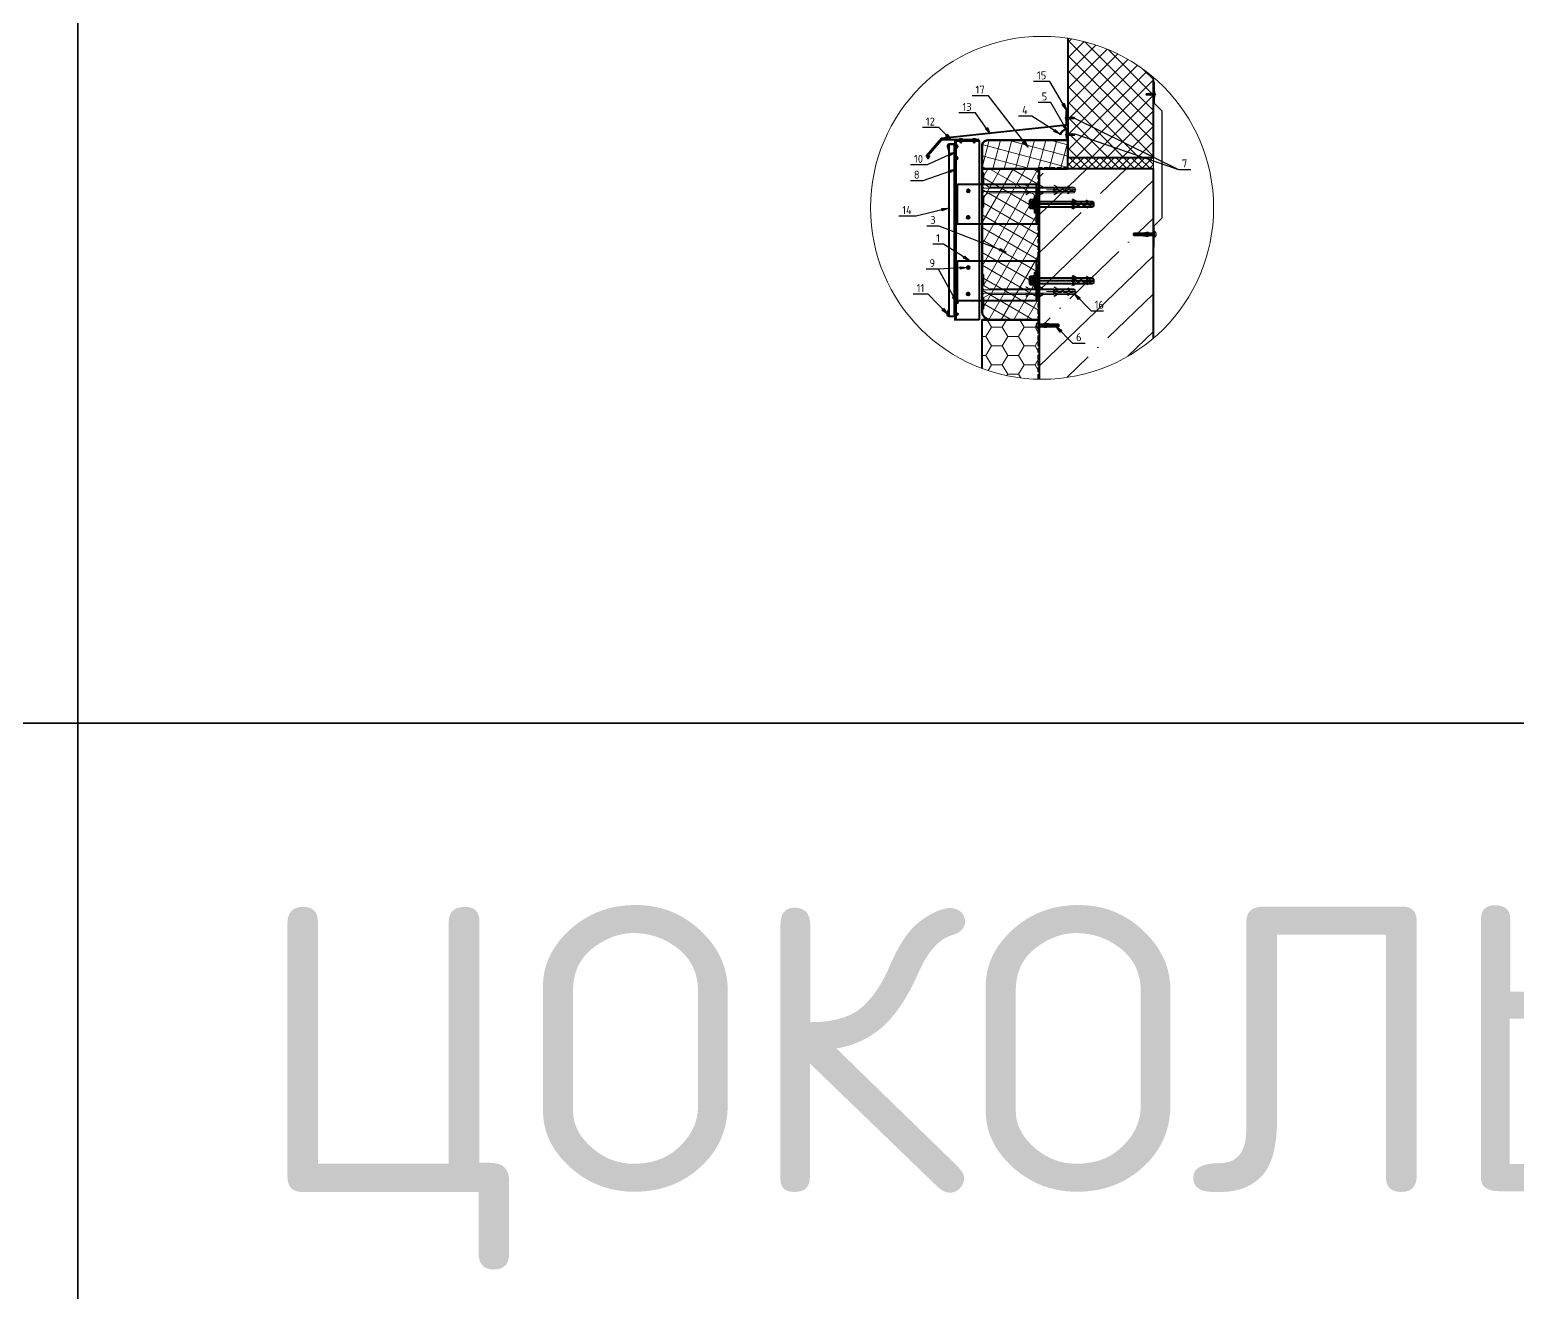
# Model space of a CAD drawing. Header units: millimetres. Extents: x -3689 to 2955806, y -724709 to -635850.
# Drawn here: x 2943757 to 2946358, y -716529 to -714320 of the extents above; entities that cross this region are included whole.
import ezdxf

# ---------------------------------------------------------------- set-up
doc = ezdxf.new("R2010")
doc.units = ezdxf.units.MM
doc.set_wipeout_variables(frame=1)
doc.linetypes.add('DASHED2', pattern=[0.375, 0.25, -0.125])
for name, color, linetype, lineweight in [('_PP_Hatch', 9, 'Continuous', 9), ('_PP_Primary Line Continuous', 3, 'Continuous', 40), ('_Выноска', 7, 'Continuous', 15), ('K_Dim', 165, 'Continuous', 13), ('гидроветрозащита', 10, 'Continuous', 70), ('Гидроизоляция монолита', 30, 'DASHED2', 50), ('Стены', 7, 'Continuous', 18), ('Стены сечение', 7, 'Continuous', 40), ('Штрих Мин. Вата', 40, 'Continuous', 15)]:
    doc.layers.add(name, color=color, linetype=linetype, lineweight=lineweight)
doc.layers.add('S-METL', color=14, linetype='Continuous')
doc.styles.add('GOST-2.304_Type-B', font='')
doc.styles.add('стиль1', font='isocpeur.ttf')
doc.styles.get('GOST-2.304_Type-B').set_extended_font_data('GOST Common')

# ---------------------------------------------------------------- blocks, each defined once
blk = doc.blocks.new('*U395')
for points in [[(-60.6, -10.6), (-50, 0)], [(-50, 0), (100.4, 0)], [(111, -10.6), (100.4, 0)], [(-80.6, -11.6), (-90.6, -11.6), (-90.6, -10.6), (-60.6, -10.6)], [(131, -11.6), (141, -11.6), (141, -10.6), (111, -10.6)]]:
    blk.add_lwpolyline(points)
blk = doc.blocks.new('шуруп 4х40')
at = {"color": 0}
for p, q in [((-3.2, -2.9), (-3.2, 2.9)), ((-1.1, 5.3), (0, 5.3)), ((0, -5.3), (0, 5.3)), ((0, 1.9), (0.1, 2)), ((0.8, -1.7), (0, 1.1)), ((1.1, -2), (0.1, 2)), ((0.1, 2), (0.4, 1.7)), ((1.4, -1.7), (0.4, 1.7)), ((2.3, 1.7), (0.4, 1.7)), ((2.3, 1.7), (2.5, 2)), ((3.2, -1.7), (2.3, 1.7)), ((3.5, -2), (2.5, 2)), ((2.5, 2), (2.8, 1.7)), ((3.8, -1.7), (2.8, 1.7)), ((2.8, 1.7), (4.7, 1.7)), ((4.7, 1.7), (4.9, 2)), ((5.6, -1.7), (4.7, 1.7)), ((5.9, -2), (4.9, 2)), ((4.9, 2), (5.2, 1.7)), ((6.2, -1.7), (5.2, 1.7)), ((5.2, 1.7), (7.1, 1.7)), ((7.1, 1.7), (7.3, 2)), ((8.1, -1.7), (7.1, 1.7)), ((8.4, -2), (7.3, 2)), ((7.3, 2), (7.7, 1.7)), ((8.6, -1.7), (7.7, 1.7)), ((9.5, 1.7), (7.7, 1.7)), ((9.5, 1.7), (9.8, 2)), ((10.5, -1.7), (9.5, 1.7)), ((10.8, -2), (9.8, 2)), ((9.8, 2), (10.1, 1.7)), ((11.1, -1.7), (10.1, 1.7)), ((12, 1.7), (10.1, 1.7)), ((12, 1.7), (12.2, 2)), ((12.9, -1.7), (12, 1.7)), ((13.2, -2), (12.2, 2)), ((12.2, 2), (12.5, 1.7)), ((13.5, -1.7), (12.5, 1.7)), ((12.5, 1.7), (14.4, 1.7)), ((14.4, 1.7), (14.6, 2)), ((15.3, -1.7), (14.4, 1.7)), ((15.6, -2), (14.6, 2)), ((14.6, 2), (14.9, 1.7)), ((15.9, -1.7), (14.9, 1.7)), ((14.9, 1.7), (16.8, 1.7)), ((16.8, 1.7), (17.1, 2)), ((17.8, -1.7), (16.8, 1.7)), ((18.1, -2), (17.1, 2)), ((17.1, 2), (17.4, 1.7)), ((18.3, -1.7), (17.4, 1.7)), ((19.2, 1.7), (17.4, 1.7)), ((19.2, 1.7), (19.5, 2)), ((20.2, -1.7), (19.2, 1.7)), ((20.5, -2), (19.5, 2)), ((19.5, 2), (19.8, 1.7)), ((20.7, -1.7), (19.8, 1.7)), ((21.6, 1.7), (19.8, 1.7)), ((21.6, 1.7), (21.9, 2)), ((22.6, -1.7), (21.6, 1.7)), ((22.9, -2), (21.9, 2)), ((21.9, 2), (22.2, 1.7)), ((23.2, -1.7), (22.2, 1.7)), ((24, 1.7), (22.2, 1.7)), ((24, 1.7), (24.3, 2)), ((25, -1.7), (24, 1.7)), ((25.3, -2), (24.3, 2)), ((24.3, 2), (24.6, 1.7)), ((25.6, -1.7), (24.6, 1.7)), ((26.5, 1.7), (24.6, 1.7)), ((26.5, 1.7), (26.7, 2)), ((27.4, -1.7), (26.5, 1.7)), ((27.7, -2), (26.7, 2)), ((26.7, 2), (27, 1.7)), ((28, -1.7), (27, 1.7)), ((28.9, 1.7), (27, 1.7)), ((28.9, 1.7), (29.1, 2)), ((29.8, -1.7), (28.9, 1.7)), ((30.1, -2), (29.1, 2)), ((29.1, 2), (29.4, 1.7)), ((30.4, -1.7), (29.4, 1.7)), ((29.4, 1.7), (31.3, 1.7)), ((31.3, 1.7), (31.5, 2)), ((32.2, -1.7), (31.3, 1.7)), ((32.5, -2), (31.5, 2)), ((31.5, 2), (31.8, 1.7)), ((32.8, -1.7), (31.8, 1.7)), ((31.8, 1.7), (33.8, 1.7)), ((33.8, 1.7), (34, 2)), ((34.7, -1.7), (33.8, 1.7)), ((35, -2), (34, 2)), ((34, 2), (34.3, 1.7)), ((35.3, -1.7), (34.3, 1.7)), ((34.3, 1.7), (35.7, 1.7)), ((36.2, 1.5), (35.7, 1.7)), ((36.5, 1.7), (36.2, 1.5)), ((36.9, -1.2), (36.2, 1.5)), ((37.2, -1.4), (36.5, 1.7)), ((36.9, 1.2), (36.5, 1.7)), ((37.4, -1), (36.9, 1.2)), ((40, 0), (36.9, 1.2)), ((37.4, -1), (40, 0)), ((-1.1, -5.3), (0, -5.3)), ((0, -1.7), (0.8, -1.7)), ((0.8, -1.7), (1.1, -2)), ((1.4, -1.7), (1.1, -2)), ((1.4, -1.7), (3.2, -1.7)), ((3.2, -1.7), (3.5, -2)), ((3.8, -1.7), (3.5, -2)), ((3.8, -1.7), (5.6, -1.7)), ((5.6, -1.7), (5.9, -2)), ((6.2, -1.7), (5.9, -2)), ((6.2, -1.7), (8.1, -1.7)), ((8.1, -1.7), (8.4, -2)), ((8.6, -1.7), (8.4, -2)), ((8.6, -1.7), (10.5, -1.7)), ((10.5, -1.7), (10.8, -2)), ((11.1, -1.7), (10.8, -2)), ((11.1, -1.7), (12.9, -1.7)), ((12.9, -1.7), (13.2, -2)), ((13.5, -1.7), (13.2, -2)), ((13.5, -1.7), (15.3, -1.7)), ((15.3, -1.7), (15.6, -2)), ((15.9, -1.7), (15.6, -2)), ((15.9, -1.7), (17.8, -1.7)), ((17.8, -1.7), (18.1, -2)), ((18.3, -1.7), (18.1, -2)), ((18.3, -1.7), (20.2, -1.7)), ((20.2, -1.7), (20.5, -2)), ((20.7, -1.7), (20.5, -2)), ((20.7, -1.7), (22.6, -1.7)), ((22.6, -1.7), (22.9, -2)), ((23.2, -1.7), (22.9, -2)), ((23.2, -1.7), (25, -1.7)), ((25, -1.7), (25.3, -2)), ((25.6, -1.7), (25.3, -2)), ((25.6, -1.7), (27.4, -1.7)), ((27.4, -1.7), (27.7, -2)), ((28, -1.7), (27.7, -2)), ((28, -1.7), (29.8, -1.7)), ((29.8, -1.7), (30.1, -2)), ((30.4, -1.7), (30.1, -2)), ((30.4, -1.7), (32.2, -1.7)), ((32.2, -1.7), (32.5, -2)), ((32.8, -1.7), (32.5, -2)), ((32.8, -1.7), (34.7, -1.7)), ((34.7, -1.7), (35, -2)), ((35.3, -1.7), (35, -2)), ((35.3, -1.7), (35.7, -1.7)), ((35.7, -1.7), (36.9, -1.2)), ((36.9, -1.2), (37.2, -1.4)), ((37.2, -1.4), (37.4, -1))]:
    blk.add_line(p, q, dxfattribs=at)
for centre, start, end in [((1.8, 0.6), 122.3235, 155.8642), ((1.8, -0.6), 204.1358, 237.6765)]:
    blk.add_arc(centre, 5.56, start, end, dxfattribs=at)
blk = doc.blocks.new('дюбель 6х40')
for p, q in [((0, 3), (12, 3)), ((0, -3), (0, 3)), ((12, 3.6), (12.1, 4.5)), ((21, 2.1), (12, 3.6)), ((12, 3), (12, 2.1)), ((12, 2.1), (21, 2.1)), ((12, 0.3), (40, 0.3)), ((12, -0.3), (12, 0.3)), ((21, 3), (12.1, 4.5)), ((21, 3), (38.6, 3)), ((24, 1.2), (24, 3)), ((24, 1.2), (27.6, 1.2)), ((27.6, 1.2), (27.6, 3)), ((30, 1.2), (30, 3)), ((30, 1.2), (33.6, 1.2)), ((33.6, 1.2), (33.6, 3)), ((38.6, 3), (38.6, 0.3)), ((40, 1.8), (38.6, 3)), ((40, 1.8), (40, 0.3)), ((12, -3), (0, -3)), ((12, -0.3), (40, -0.3)), ((21, -2.1), (12, -3.6)), ((12, -2.1), (21, -2.1)), ((12, -3), (12, -2.1)), ((12, -3.6), (12.1, -4.5)), ((21, -3), (12.1, -4.5)), ((38.6, -3), (21, -3)), ((24, -1.2), (27.6, -1.2)), ((24, -1.2), (24, -3)), ((27.6, -1.2), (27.6, -3)), ((30, -1.2), (33.6, -1.2)), ((30, -1.2), (30, -3)), ((33.6, -1.2), (33.6, -3)), ((38.6, -0.3), (38.6, -3)), ((40, -1.8), (38.6, -3)), ((40, -0.3), (40, -1.8))]:
    blk.add_line(p, q)
blk = doc.blocks.new('*U410')
for name in ['шуруп 4х40', 'дюбель 6х40']:
    blk.add_blockref(name, (0, 0))
blk = doc.blocks.new('анкер')
at = {"color": 9, "ltscale": 10}
blk.add_line((10.1, 0), (-105.7, 0), dxfattribs=at)
at = {"color": 9, "ltscale": 5}
for p, q in [((-103, 6.2), (-102.4, 7.4)), ((-103, -6.2), (-103, 6.2)), ((-97.3, 7.4), (-102.4, 7.4)), ((-97.3, 3.7), (-102.4, 3.7)), ((-96.6, 8.7), (-97.3, 7.4)), ((-96.6, 8.7), (-96.6, -8.7)), ((-103, -6.2), (-102.4, -7.4)), ((-97.3, -3.7), (-102.4, -3.7)), ((-97.3, -7.4), (-102.4, -7.4)), ((-96.6, -8.7), (-97.3, -7.4))]:
    blk.add_line(p, q, dxfattribs=at)
at = {"color": 9}
for p, q in [((-96.1, 8.7), (-96.6, 8.7)), ((-96.1, -8.7), (-96.6, -8.7))]:
    blk.add_line(p, q, dxfattribs=at)
at = {"color": 9, "ltscale": 3}
blk.add_line((-96.1, 8.7), (-96.1, -8.7), dxfattribs=at)
at = {"color": 9, "ltscale": 7}
for p, q in [((-94.3, 4.9), (-28.6, 4.9)), ((-22.3, 4.9), (-28.4, 8.4)), ((-28.4, 8.4), (-28.4, 7.5)), ((-22.5, 4.1), (-28.4, 7.5)), ((-22.3, 4.9), (-4.3, 4.9)), ((-22.3, 4.9), (-4.3, 4.9)), ((-1.2, 4.9), (-4.3, 6.7)), ((-4.3, 6.7), (-4.3, 6.2)), ((-1.2, 4.1), (-4.3, 6.2)), ((-4.3, 4.9), (-4.3, 4.1)), ((-4.3, 4.1), (-1.2, 4.1)), ((-1.2, 4.9), (6.3, 4.9)), ((8.6, 3), (6.3, 4.9)), ((8.2, -0.5), (8.2, 0.5)), ((8.6, -3), (8.6, 3)), ((-94.3, -4.9), (-28.6, -4.9)), ((-22.5, -4.1), (-28.4, -7.5)), ((-22.3, -4.9), (-28.4, -8.4)), ((-28.4, -8.4), (-28.4, -7.5)), ((-24.9, -0.5), (-25.9, -0.5)), ((-22.3, -4.9), (-4.3, -4.9)), ((-4.3, -4.9), (-4.3, -4.1)), ((-4.3, -4.1), (-1.2, -4.1)), ((-1.2, -4.1), (-4.3, -6.2)), ((-1.2, -4.9), (-4.3, -6.7)), ((-4.3, -6.7), (-4.3, -6.2)), ((-1.2, -4.9), (6.3, -4.9)), ((8.6, -3), (6.3, -4.9))]:
    blk.add_line(p, q, dxfattribs=at)
blk.add_lwpolyline([(-96.1, -8.9), (-94.3, -8.9), (-94.3, 8.9), (-96.1, 8.9)], close=True, dxfattribs=at)
at = {"color": 9, "ltscale": 5}
blk.add_lwpolyline([(-94.3, 14.9), (-91.4, 14.9), (-91.4, -14.9), (-94.3, -14.9)], close=True, dxfattribs=at)
at = {"color": 9, "ltscale": 7}
for points in [[(-29.4, 0.5), (-30.2, 0.5)], [(-28.6, 4.9), (-28.6, 4.1), (-22.5, 4.1)], [(8.2, 0.5), (4.6, 0.5), (2.2, -1.7), (-2.5, 1.9), (-7.9, -1.7), (-13.6, 1.9), (-18.9, -1.7), (-23.3, 1.9), (-24.9, 0.5), (-26.4, 0.5)], [(8.2, -0.5), (4.6, -0.5), (2.2, -2.6), (-2.5, 1), (-7.9, -2.6), (-13.6, 1), (-18.9, -2.6), (-23.3, 0.9), (-24.9, -0.5), (-26.4, -0.5)], [(-29.4, -0.5), (-30.2, -0.5)], [(-28.6, -4.9), (-28.6, -4.1), (-22.5, -4.1)]]:
    blk.add_lwpolyline(points, dxfattribs=at)
for centre, radius, start, end in [((-30.2, 0), 0.471, 90, 270), ((-27.9, 0), 1.57, 17.4576, 162.5424), ((-27.9, 0), 1.57, 197.4576, 342.5424)]:
    blk.add_arc(centre, radius, start, end, dxfattribs=at)
at = {"color": 9, "ltscale": 5}
for points in [[(-102.4, 7.4), (-103.4, 5.6), (-102.4, 3.7)], [(-102.4, 3.7), (-103.4, 0), (-102.4, -3.7)], [(-97.3, 3.7), (-98.4, 5.6), (-97.3, 7.4)], [(-97.3, -3.7), (-98.4, 0), (-97.3, 3.7)], [(-102.4, -3.7), (-103.4, -5.6), (-102.4, -7.4)], [(-97.3, -7.4), (-98.4, -5.6), (-97.3, -3.7)]]:
    blk.add_rational_spline(points, [1.31624349047, 1.51986706708, 1.31624349047], degree=2, dxfattribs=at)
blk = doc.blocks.new('4.2x16')
at = {"lineweight": 0}
for p, q in [((-1.2, 5.3), (-1.2, -5.3)), ((14.9, 1.6), (16, 0))]:
    blk.add_line(p, q, dxfattribs=at)
for points in [[(-1.2, 3.6, 0.114819), (-2.1, 0.2), (-1.6, 0.2), (-1.6, -0.2), (-2.1, -0.2, 0.114819), (-1.2, -3.6)], [(0, -5.3), (0, 5.3, 0.414214), (-0.2, 5.5), (-1, 5.5, 0.414214), (-1.2, 5.3, 0.209763), (-1.2, 3.8)], [(0, 3.1, 0.414214), (1.5, 1.6), (3.3, 1.6), (3.6, 2.1)], [(14.2, -0.8, 0.131652), (14.9, -1.6), (16, 0), (14.2, -0.8), (9.9, 1.6), (14.9, 1.6), (14.7, 1.3), (15.7, -0.1)], [(-1.2, -3.8, 0.209763), (-1.2, -5.3, 0.414214), (-1, -5.5), (-0.2, -5.5, 0.414214), (0, -5.3)], [(5.1, -1.6), (1.5, -1.6, 0.414214), (0, -3.1)]]:
    blk.add_lwpolyline(points, format="xyb", dxfattribs=at)
for points in [[(0, -1.6), (0, -1.6), (0, 1.6)], [(3.6, 2.1), (5.4, -2.1)], [(3.9, 1.6), (5.3, 1.6)], [(5.6, 2.1), (7.4, -2.1)], [(5.9, 1.6), (7.3, 1.6)], [(7.6, 2.1), (9.4, -2.1)], [(7.9, 1.6), (9.3, 1.6)], [(14.7, 1.3), (11, 1.3), (14.6, -0.7)], [(7.1, -1.6), (5.7, -1.6)], [(9.1, -1.6), (7.7, -1.6)], [(11.1, -1.6), (9.7, -1.6)], [(11.7, -1.6), (11.4, -2.1)], [(14.9, -1.6), (11.7, -1.6)]]:
    blk.add_lwpolyline(points, dxfattribs=at)
for points in [[(3.6, 2.1), (5.7, -1.6), (5.4, -2.1), (3.3, 1.6)], [(5.3, 1.6), (5.6, 2.1), (7.7, -1.6), (7.4, -2.1)], [(7.3, 1.6), (7.6, 2.1), (9.7, -1.6), (9.4, -2.1)], [(9.6, 2.1), (11.4, -2.1), (9.3, 1.6), (9.6, 2.1), (11.7, -1.6)]]:
    blk.add_lwpolyline(points, close=True, dxfattribs=at)
blk = doc.blocks.new('*U385')
blk.add_blockref('4.2x16', (0, 0))
blk = doc.blocks.new('перфолента')
at = {"layer": '_PP_Primary Line Continuous', "color": 116, "true_color": 0x136734}
for points in [[(-3.3, -10.6), (-1.3, -10.6), (-1.3, 3.4), (-3.3, 3.4), (-3.3, -10.6)], [(-3.3, 3.4), (-1.3, -10.6), (-1.3, 3.4), (-3.3, -10.6)]]:
    blk.add_lwpolyline(points, dxfattribs=at)
blk = doc.blocks.new('кляммер')
at = {"layer": '_PP_Primary Line Continuous', "color": 6}
blk.add_lwpolyline([(0, 38), (0, 24.6), (-1, 24.6), (-1, 14.6), (0, 14.6), (0, 0)], dxfattribs=at)
blk.add_lwpolyline([(0, 0), (0, 6, 0.414214), (-1, 7), (-10.2, 7, -0.485847), (-13.1, 10.7), (-11.6, 16.8, 0.144281), (-11.7, 18), (-11.9, 18.6)], format="xyb", dxfattribs=at)
blk = doc.blocks.new('заклнпка')
at = {"layer": '_PP_Primary Line Continuous', "color": 116, "true_color": 0x136734}
blk.add_lwpolyline([(-0.3, -2.4), (0, -2.4), (0, -1.4), (2, -1.4, 1.795088), (2, 1.6), (0, 1.6), (0, 2.6), (-0.3, 2.6, 0.29532)], format="xyb", close=True, dxfattribs=at)
blk = doc.blocks.new('ваыаы')
at = {"layer": '_PP_Primary Line Continuous', "color": 159, "true_color": 0x22346e}
blk.add_lwpolyline([(-141.4, 35), (0, 35), (0, -35), (-141.4, -35)], close=True, dxfattribs=at)
blk.add_lwpolyline([(0, -35), (-3, -35), (-3, 35), (0, 35), (-3, -35), (0, -35), (-3, 35)], dxfattribs=at)
blk = doc.blocks.new('заккккккл')
at = {"layer": '_PP_Primary Line Continuous', "color": 7}
for radius in [2.61, 0.21]:
    blk.add_circle((0, 0), radius, dxfattribs=at)
blk = doc.blocks.new('Паршют')
at = {"color": 1}
for p, q in [((164.4, 0), (113, 0)), ((162.6, -0.5), (162.6, 0.5)), ((163, -3), (163, 3)), ((83.3, -4.2), (77.4, -7.6)), ((83.5, -5), (77.4, -8.5)), ((77.4, -8.5), (77.4, -7.6)), ((113, -5), (125.8, -5)), ((131.8, -4.2), (125.9, -7.6)), ((132, -5), (125.9, -8.5)), ((125.9, -8.5), (125.9, -7.6)), ((129.4, -0.5), (128.5, -0.5)), ((132, -5), (150, -5)), ((150, -5), (150, -4.2)), ((150, -4.2), (153.2, -4.2)), ((153.2, -4.2), (150.1, -6.3)), ((153.2, -5), (150.1, -6.8)), ((150.1, -6.8), (150.1, -6.3)), ((153.2, -5), (160.6, -5)), ((163, -3), (160.6, -5))]:
    blk.add_line(p, q, dxfattribs=at)
at = {"color": 9, "ltscale": 7}
for p, q in [((83.5, -5), (101.5, -5)), ((107.6, -4.2), (101.7, -7.6)), ((107.8, -5), (101.7, -8.5)), ((101.7, -8.5), (101.7, -7.6)), ((107.8, -5), (125.8, -5))]:
    blk.add_line(p, q, dxfattribs=at)
at = {"color": 1}
for points in [[(77.4, 7.6), (77.4, 8.5), (83.5, 5), (101.5, 5), (101.5, 4.2), (107.6, 4.2), (101.7, 7.6), (101.7, 8.5), (107.8, 5), (125.8, 5), (125.8, 4.2), (131.8, 4.2), (125.9, 7.6), (125.9, 8.5), (132, 5), (150, 5), (150, 4.2), (153.2, 4.2), (150.1, 6.3), (150.1, 6.8), (153.2, 5), (160.6, 5), (162.9, 3), (162.9, -3), (160.6, -5), (153.2, -5), (150.1, -6.8), (150.1, -6.3), (153.2, -4.2), (150, -4.2), (150, -5), (132, -5), (125.9, -8.5), (125.9, -7.6), (131.8, -4.2), (125.8, -4.2), (125.8, -5), (107.8, -5), (101.7, -8.5), (101.7, -7.6), (107.6, -4.2), (101.5, -4.2), (101.5, -5), (83.5, -5), (77.4, -8.5), (77.4, -7.6), (83.3, -4.2), (77.2, -4.2), (77.2, -5), (12.7, -5), (3, -10.4), (3, -30), (0, -30), (0, 30), (3, 30), (3, 10.4), (12.7, 5), (77.2, 5), (77.2, 4.2), (83.3, 4.2), (77.4, 7.6)], [(162.9, -3), (3.4, -3), (0.6, -6.7), (0.6, -6.7), (0, -6.7), (0, 6.7), (0.6, 6.7), (0.6, 6.7), (3.4, 3), (162.9, 3)], [(113, 5), (125.8, 5), (125.8, 4.2), (131.8, 4.2), (125.9, 7.6)], [(125, 0.5), (124.1, 0.5)], [(132, 5), (125.9, 8.5), (125.9, 7.6)], [(162.6, 0.5), (158.9, 0.5), (156.6, -1.7), (151.9, 1.9), (146.5, -1.7), (140.8, 1.9), (135.5, -1.7), (131.1, 1.9), (129.4, 0.5), (128, 0.5)], [(162.6, -0.5), (158.9, -0.5), (156.6, -2.6), (151.9, 1), (146.5, -2.6), (140.8, 1), (135.5, -2.6), (131.1, 0.9), (129.4, -0.5), (128, -0.5)], [(150, 5), (132, 5), (150, 5), (150, 4.2), (153.2, 4.2), (150.1, 6.3)], [(163, 3), (160.6, 5), (153.2, 5), (150.1, 6.8), (150.1, 6.3)], [(77.2, -5), (77.2, -4.2), (83.3, -4.2)], [(125, -0.5), (124.1, -0.5)], [(125.8, -5), (125.8, -4.2), (131.8, -4.2)]]:
    blk.add_lwpolyline(points, dxfattribs=at)
at = {"color": 9, "ltscale": 7}
for points in [[(83.5, 5), (101.5, 5), (83.5, 5), (77.4, 8.5), (77.4, 7.6)], [(101.5, 5), (101.5, 4.2), (107.6, 4.2), (101.7, 7.6)], [(107.8, 5), (125.8, 5), (107.8, 5), (101.7, 8.5), (101.7, 7.6)], [(101.5, -5), (101.5, -4.2), (107.6, -4.2)]]:
    blk.add_lwpolyline(points, dxfattribs=at)
at = {"color": 1}
for centre, radius, start, end in [((124.1, 0), 0.471, 90, 270), ((126.5, 0), 1.57, 17.4576, 162.5424), ((126.5, 0), 1.57, 197.4576, 342.5424)]:
    blk.add_arc(centre, radius, start, end, dxfattribs=at)

msp = doc.modelspace()

# ---------------------------------------------------------------- hatches: boundary and pattern name
for points in [[(2945570.2, -714459.7), (2945562.3, -714450.4), (2945565.9, -714448.3)], [(2945368.5, -714512.2), (2945358.4, -714505.3), (2945361.4, -714502.3)], [(2945436.7, -714501.6), (2945428, -714493.1), (2945431.5, -714490.6)], [(2945558.8, -714502.3), (2945547.5, -714497.6), (2945549.8, -714494.1)], [(2945571.4, -714496.7), (2945563.5, -714487.4), (2945567.2, -714485.3)], [(2945502.7, -714525), (2945493.7, -714516.8), (2945497.1, -714514.2)], [(2945377.2, -714563.8), (2945366.5, -714569.7), (2945365.1, -714565.7)], [(2945363.9, -714631.9), (2945352.7, -714636.8), (2945351.7, -714632.7)], [(2945401, -714723.9), (2945389.7, -714719.3), (2945392, -714715.7)], [(2945464.5, -714709), (2945452.5, -714706.6), (2945454.1, -714702.7)], [(2945396.3, -714735.6), (2945384.5, -714738.6), (2945384.2, -714734.4)], [(2945396.4, -714735.5), (2945384.6, -714738.5), (2945384.3, -714734.3)], [(2945378.1, -714797), (2945370.5, -714787.5), (2945374.2, -714785.4)], [(2945362.1, -714817.5), (2945352.2, -714810.4), (2945355.2, -714807.4)], [(2945551.6, -714838.8), (2945561.6, -714845.8), (2945558.6, -714848.8)]]:
    msp.add_hatch(color=256).paths.add_polyline_path(points, flags=0)
msp.add_hatch(color=256).paths.add_polyline_path([(2945376.2, -714533.2), (2945366.5, -714540), (2945364.2, -714536.4)])
at = {"layer": '_PP_Hatch', "ltscale": 10}
h = msp.add_hatch(dxfattribs=at)
h.set_pattern_fill('ANSI35', color=256, scale=15, angle=359)
h.set_pattern_definition([(44, (2878216.54, -728131.29), (-66.16621, 68.51712), []), (44, (2878283.88, -728132.47), (-66.16621, 68.51712), [119.0625, -23.8125, 0, -23.8125])])
edge = h.paths.add_edge_path()
edge.add_arc((2945527.2, -714631.3), 300, 269.0438, 310.5399)
edge.add_line((2945722.2, -714859.3), (2945722.2, -714563.2))
edge.add_line((2945722.2, -714563.2), (2945522.2, -714563.2))
edge.add_line((2945522.2, -714563.2), (2945522.2, -714931.3))
at = {"layer": '_Выноска'}
h = msp.add_hatch(color=256, dxfattribs=at)
h.set_gradient(color2=(0, 0, 0))
edge = h.paths.add_edge_path()
edge.add_line((2945569.6, -714461.5), (2945569.6, -714486.5))
edge.add_line((2945569.6, -714486.5), (2945572.2, -714486.5))
edge.add_line((2945572.2, -714486.5), (2945572.2, -714459.1))
edge.add_line((2945572.2, -714459.1), (2945571.6, -714459.1))
edge.add_arc((2945571.6, -714461.1), 2, 90, 180)
edge.add_line((2945569.6, -714461.1), (2945569.6, -714461.5))
at = {"layer": 'Штрих Мин. Вата'}
h = msp.add_hatch(dxfattribs=at)
h.set_pattern_fill('ANSI37', color=256, scale=6)
h.set_pattern_definition([(45, (2914834.81, -741361.536), (-13.470384, 13.470384), []), (135, (2914834.81, -741361.536), (-13.470384, -13.470384), [])])
edge = h.paths.add_edge_path()
edge.add_arc((2945527.2, -714631.3), 300, 49.4601, 81.3744)
edge.add_line((2945572.2, -714334.7), (2945572.2, -714543.2))
edge.add_line((2945572.2, -714543.2), (2945722.2, -714543.2))
edge.add_line((2945722.2, -714543.2), (2945722.2, -714403.3))
h = msp.add_hatch(dxfattribs=at)
h.set_pattern_fill('ANSI37', color=256, scale=6, angle=30)
h.set_pattern_definition([(75, (2914834.81, -744585.486), (-18.400887, 4.930503), []), (165, (2914834.81, -744585.486), (-4.930503, -18.400887), [])])
edge = h.paths.add_edge_path()
edge.add_line((2945572.2, -714563.2), (2945572.2, -714513.2))
edge.add_line((2945572.2, -714513.2), (2945432.2, -714513.2))
edge.add_arc((2945432.2, -714523.2), 10, 90, 180)
edge.add_line((2945422.2, -714523.2), (2945422.2, -714563.2))
edge.add_line((2945422.2, -714563.2), (2945572.2, -714563.2))
h = msp.add_hatch(dxfattribs=at)
h.set_pattern_fill('ANSI37', color=256, scale=3)
h.set_pattern_definition([(45, (2914834.809, -741361.536), (-6.735192, 6.735192), []), (135, (2914834.809, -741361.536), (-6.735192, -6.735192), [])])
h.paths.add_polyline_path([(2945572.2, -714543.2), (2945722.2, -714543.2), (2945722.2, -714563.2), (2945572.2, -714563.2)])
h = msp.add_hatch(dxfattribs=at)
h.set_pattern_fill('ANSI37', color=256, scale=6, angle=15)
h.set_pattern_definition([(60, (2914834.81, -744585.486), (-16.497784, 9.525), []), (150, (2914834.81, -744585.486), (-9.525, -16.497784), [])])
edge = h.paths.add_edge_path()
edge.add_line((2945522.2, -714827.2), (2945522.2, -714563.2))
edge.add_line((2945522.2, -714563.2), (2945422.2, -714563.2))
edge.add_line((2945422.2, -714563.2), (2945422.2, -714813.2))
edge.add_arc((2945436.8, -714812.8), 14.6, 181.5535, 259.3691)
edge.add_line((2945434.1, -714827.2), (2945522.2, -714827.2))
h = msp.add_hatch(dxfattribs=at)
h.set_pattern_fill('HONEY', color=256, scale=6)
h.set_pattern_definition([(0, (2914834.81, -744585.486), (28.575, 16.497784), [19.05, -38.1]), (120, (2914834.81, -744585.486), (-28.575, 16.497784), [19.05, -38.1]), (60, (2914834.81, -744585.486), (6e-08, 32.995568), [-38.1, 19.05])])
edge = h.paths.add_edge_path()
edge.add_arc((2945527.2, -714631.3), 300, 249.5113, 269.0438)
edge.add_line((2945522.2, -714931.3), (2945522.2, -714827.2))
edge.add_line((2945522.2, -714827.2), (2945422.2, -714827.2))
edge.add_line((2945422.2, -714827.2), (2945422.2, -714912.3))

# ---------------------------------------------------------------- linework, layer by layer
for p, q in [((2945541, -714410.1), (2945512.2, -714410.1)), ((2945542.3, -714447.1), (2945520.5, -714447.1)), ((2945436.7, -714501.6), (2945410.7, -714465.3)), ((2945376.2, -714533.2), (2945326, -714556.3)), ((2945326, -714556.3), (2945297.2, -714556.3)), ((2945363.9, -714631.9), (2945306.8, -714645.9)), ((2945306.8, -714645.9), (2945276.6, -714645.9)), ((2945354.9, -714694.9), (2945335.9, -714694.9)), ((2945346.1, -714738.7), (2945324.3, -714738.7))]:
    msp.add_line(p, q)
at = {"color": 230, "true_color": 0xff0080}
msp.add_lwpolyline([(2939566.8, -710945), (2943840.6, -710945), (2943840.6, -715532.9), (2939566.8, -715532.9)], close=True, dxfattribs=at)
for points in [[(2945570.2, -714459.7), (2945541, -714410.1)], [(2945433.6, -714435.2), (2945404.8, -714435.2)], [(2945502.7, -714525), (2945433.6, -714435.2)], [(2945571.4, -714496.7), (2945542.3, -714447.1)], [(2945410.7, -714465.3), (2945381.9, -714465.3)], [(2945509.4, -714470.8), (2945486.2, -714470.8)], [(2945558.8, -714502.3), (2945509.4, -714470.8)], [(2945584, -714474.2), (2945765.8, -714564.2)], [(2945346.7, -714491), (2945317.9, -714491)], [(2945368.5, -714512.2), (2945346.7, -714491)], [(2945584.7, -714501.7), (2945765.8, -714564.2)], [(2945318.8, -714583.9), (2945297, -714583.9)], [(2945377.2, -714563.8), (2945318.8, -714583.9)], [(2945765.8, -714564.2), (2945787.6, -714564.2)], [(2945347.4, -714663.3), (2945325.6, -714663.3)], [(2945464.5, -714709), (2945347.4, -714663.3)], [(2945401, -714723.9), (2945354.9, -714694.9)], [(2945396.4, -714735.5), (2945346.1, -714738.7)], [(2945396.3, -714735.6), (2945346.1, -714738.7)], [(2945378.1, -714797), (2945346.1, -714738.7)], [(2945327.9, -714782.4), (2945301.9, -714782.4)], [(2945362.1, -714817.5), (2945327.9, -714782.4)], [(2945613.1, -714811.4), (2945634.9, -714811.4)], [(2945551.6, -714838.8), (2945580.7, -714868.2)], [(2945580.7, -714868.2), (2945602.5, -714868.2)]]:
    msp.add_lwpolyline(points)
for points in [[(2945570.2, -714459.7), (2945562.3, -714450.4), (2945565.9, -714448.3)], [(2945368.5, -714512.2), (2945358.4, -714505.3), (2945361.4, -714502.3)], [(2945436.7, -714501.6), (2945428, -714493.1), (2945431.5, -714490.6)], [(2945558.8, -714502.3), (2945547.5, -714497.6), (2945549.8, -714494.1)], [(2945571.4, -714496.7), (2945563.5, -714487.4), (2945567.2, -714485.3)], [(2945376.2, -714533.2), (2945366.5, -714540), (2945364.2, -714536.4)], [(2945502.7, -714525), (2945493.7, -714516.8), (2945497.1, -714514.2)], [(2945377.2, -714563.8), (2945366.5, -714569.7), (2945365.1, -714565.7)], [(2945363.9, -714631.9), (2945352.7, -714636.8), (2945351.7, -714632.7)], [(2945401, -714723.9), (2945389.7, -714719.3), (2945392, -714715.7)], [(2945464.5, -714709), (2945452.5, -714706.6), (2945454.1, -714702.7)], [(2945396.3, -714735.6), (2945384.5, -714738.6), (2945384.2, -714734.4)], [(2945396.4, -714735.5), (2945384.6, -714738.5), (2945384.3, -714734.3)], [(2945378.1, -714797), (2945370.5, -714787.5), (2945374.2, -714785.4)], [(2945362.1, -714817.5), (2945352.2, -714810.4), (2945355.2, -714807.4)], [(2945551.6, -714838.8), (2945561.6, -714845.8), (2945558.6, -714848.8)]]:
    msp.add_lwpolyline(points, close=True)
at = {"color": 4}
for points in [[(2939566.8, -715532.9), (2943840.6, -715532.9), (2943840.6, -720120.8), (2939566.8, -720120.8)], [(2943840.6, -715532.9), (2948114.4, -715532.9), (2948114.4, -720120.8), (2943840.6, -720120.8)]]:
    msp.add_lwpolyline(points, close=True, dxfattribs=at)
at = {"layer": '_PP_Hatch', "linetype": 'Continuous', "ltscale": 10}
for p, q in [((2945522.2, -714613.2), (2945522.2, -714563.2)), ((2945522.2, -714703.2), (2945522.2, -714653.2)), ((2945522.2, -714793.2), (2945522.2, -714743.2))]:
    msp.add_line(p, q, dxfattribs=at)
at = {"layer": '_PP_Hatch', "ltscale": 10}
msp.add_lwpolyline([(2945522.2, -714563.2), (2945522.2, -714931.3)], dxfattribs=at)
at = {"layer": '_PP_Primary Line Continuous', "ltscale": 10}
for points in [[(2945572.2, -714334.7), (2945572.2, -714543.2), (2945722.2, -714543.2), (2945722.2, -714403.3)], [(2945722.2, -714859.3), (2945722.2, -714563.2), (2945522.2, -714563.2), (2945522.2, -714931.3)], [(2945422.2, -714912.3), (2945422.2, -714827.2), (2945522.2, -714827.2), (2945522.2, -714931.3)]]:
    msp.add_lwpolyline(points, dxfattribs=at)
at = {"layer": '_PP_Primary Line Continuous'}
for points in [[(2945569.6, -714461.5), (2945569.6, -714486.5), (2945351.3, -714510.2), (2945351.3, -714510.2), (2945325.1, -714540.2), (2945328.2, -714545.3), (2945331, -714539.9)], [(2945417.2, -714512.2), (2945352.2, -714512.2), (2945327.6, -714540.4), (2945328.1, -714541.3), (2945329.3, -714539)], [(2945416.2, -714513.2), (2945376.2, -714513.2), (2945376.2, -714553.2)], [(2945522.2, -714827.2), (2945422.2, -714827.2)]]:
    msp.add_lwpolyline(points, dxfattribs=at)
msp.add_lwpolyline([(2945373.9, -714520.7), (2945363.9, -714520.7), (2945363.9, -714820.7), (2945373.9, -714820.7)], close=True, dxfattribs=at)
at = {"layer": '_PP_Primary Line Continuous', "color": 217, "true_color": 0x93278f}
msp.add_lwpolyline([(2945417.2, -714827.2), (2945377.2, -714827.2), (2945377.2, -714514.2), (2945417.2, -714514.2), (2945417.2, -714827.2)], dxfattribs=at)
at = {"layer": '_PP_Primary Line Continuous', "ltscale": 10}
msp.add_lwpolyline([(2945572.2, -714563.2), (2945572.2, -714513.2), (2945432.2, -714513.2, 0.414214), (2945422.2, -714523.2), (2945422.2, -714563.2), (2945572.2, -714563.2)], format="xyb", dxfattribs=at)
msp.add_lwpolyline([(2945522.2, -714827.2), (2945522.2, -714563.2), (2945422.2, -714563.2), (2945422.2, -714813.2, 0.353214), (2945434.1, -714827.2)], format="xyb", close=True, dxfattribs=at)
at = {"layer": '_Выноска'}
msp.add_lwpolyline([(2945569.6, -714461.5), (2945569.6, -714461.5), (2945569.6, -714486.5), (2945572.2, -714486.5), (2945572.2, -714459.1), (2945571.6, -714459.1, 0.414214), (2945569.6, -714461.1), (2945569.6, -714461.5)], format="xyb", dxfattribs=at)
msp.add_circle((2945527.2, -714631.3), 300, dxfattribs=at)
at = {"layer": 'K_Dim'}
msp.add_lwpolyline([(2945572.2, -714543.2), (2945722.2, -714543.2), (2945722.2, -714563.2), (2945572.2, -714563.2)], close=True, dxfattribs=at)
at = {"layer": 'гидроветрозащита'}
msp.add_lwpolyline([(2945522.2, -714847.2), (2945522.2, -714827.2), (2945434.1, -714827.2, -0.353214), (2945422.2, -714813.2), (2945422.2, -714523.2, -0.414214), (2945432.2, -714513.2), (2945571.2, -714513.2, 0.414214), (2945572.2, -714512.2), (2945572.2, -714496.2, 0.49451), (2945570, -714494.2), (2945570, -714494.2, 0.314575), (2945558.8, -714503.5)], format="xyb", dxfattribs=at)
msp.add_lwpolyline([(2945522.2, -714847.2), (2945522.2, -714827.2), (2945434.1, -714827.2, -0.353214), (2945422.2, -714813.2), (2945422.2, -714523.2, -0.414214), (2945432.2, -714513.2), (2945571.2, -714513.2, 0.414214), (2945572.2, -714512.2), (2945572.2, -714496.2, 0.49451), (2945570, -714494.2), (2945570, -714494.2, 0.314575), (2945558.8, -714503.5)], format="xyb", dxfattribs=at)
at = {"layer": 'Гидроизоляция монолита', "ltscale": 30}
msp.add_lwpolyline([(2945572.2, -714562.2), (2945521.2, -714562.2), (2945521.2, -714931.3)], dxfattribs=at)
at = {"layer": 'Стены сечение', "ltscale": 100}
msp.add_line((2945422.2, -714912.3), (2945422.2, -714852.8), dxfattribs=at)

# ---------------------------------------------------------------- block references
at = {"layer": '_PP_Primary Line Continuous'}
for name, p in [('перфолента', (2945573.4, -714499.5)), ('заклнпка', (2945375.2, -714524)), ('заклнпка', (2945375.2, -714544.5)), ('анкер', (2945609, -714624.9)), ('заккккккл', (2945398.1, -714648.2)), ('анкер', (2945609, -714758.9)), ('кляммер', (2945375.2, -714828.2)), ('заккккккл', (2945398.1, -714782.3)), ('перфолента', (2945523.4, -714833.5))]:
    msp.add_blockref(name, p, dxfattribs=at)
at = {"layer": '_PP_Primary Line Continuous', "xscale": -1, "rotation": 180}
for name, p in [('кляммер', (2945375.2, -714513.2)), ('заккккккл', (2945398.1, -714601.5)), ('заккккккл', (2945398.1, -714735.6)), ('заклнпка', (2945375.2, -714796.8)), ('заклнпка', (2945375.2, -714817.4))]:
    msp.add_blockref(name, p, dxfattribs=at)
at = {"layer": '_PP_Primary Line Continuous', "rotation": 270}
for p in [(2945385.3, -714512.2), (2945408.6, -714512.2)]:
    msp.add_blockref('заклнпка', p, dxfattribs=at)
at = {"layer": 'S-METL'}
for name, p, xscale, yscale, zscale, rotation in [('*U385', (2945723.4, -714432.9), 0.9090909090909092, 0.9090909090909092, 0.9090909090909092, 180.0000000003209), ('*U395', (2945736.7, -714524.2), 1.25, 1.25, 1.25, 270), ('*U385', (2945569.6, -714474), -0.9090909090909092, 0.9090909090909092, 0.9090909090909092, 180), ('*U385', (2945570.2, -714503.2), -0.9090909090909092, 0.9090909090909092, 0.9090909090909092, 180), ('*U410', (2945723.4, -714677.6), 0.906249999999818, 0.906249999999818, 0.906249999999818, 180)]:
    msp.add_blockref(name, p, dxfattribs=dict(at, xscale=xscale, yscale=yscale, zscale=zscale, rotation=rotation))
at = {"layer": 'S-METL', "xscale": 0.906249999999818, "yscale": 0.906249999999818, "zscale": 0.906249999999818}
msp.add_blockref('*U410', (2945520.2, -714837.2), dxfattribs=at)
at = {"layer": 'Гидроизоляция монолита'}
for p in [(2945520.7, -714624.9), (2945520.7, -714758.9)]:
    msp.add_blockref('ваыаы', p, dxfattribs=at)

# ---------------------------------------------------------------- texts
at = {"style": 'GOST-2.304_Type-B'}
for s, p in [('15', (2945518.2, -714406.5)), ('17', (2945410.8, -714431.6)), ('5', (2945526.5, -714443.5)), ('13', (2945387.9, -714461.7)), ('4', (2945492.2, -714467.2)), ('12', (2945323.9, -714487.4)), ('10', (2945303.2, -714552.7)), ('7', (2945771.8, -714560.6)), ('8', (2945303, -714580.3)), ('14', (2945282.6, -714642.3)), ('3', (2945331.6, -714659.7)), ('1', (2945341.9, -714691.3)), ('9', (2945330.3, -714735.1)), ('11', (2945307.9, -714778.8)), ('16', (2945619.1, -714807.8)), ('6', (2945586.7, -714864.6))]:
    msp.add_text(s, height=14, dxfattribs=at).set_placement(p)
at = {"layer": 'Стены', "color": 0, "lineweight": 25, "ltscale": 100, "insert": (2944150.2, -715853.2), "char_height": 500, "attachment_point": 1, "style": 'стиль1'}
msp.add_mtext_dynamic_manual_height_columns('ЦОКОЛЬ110', width=13020.427, gutter_width=312000, heights=[0], dxfattribs=at)

# ---------------------------------------------------------------- next in the draw order: block references
at = {"layer": '_Выноска'}
for p in [(2945422.2, -714599.9), (2945422.2, -714777.9)]:
    msp.add_blockref('Паршют', p, dxfattribs=at)

# ---------------------------------------------------------------- next in the draw order: hatches: boundary and pattern name
msp.add_hatch(color=256).paths.add_polyline_path([(2945584, -714782), (2945594, -714789.1), (2945590.9, -714792)], flags=0)

# ---------------------------------------------------------------- next in the draw order: linework, layer by layer
at = {"color": 230, "true_color": 0xff0080}
msp.add_lwpolyline([(2943840.6, -710945), (2948114.4, -710945), (2948114.4, -715532.9), (2943840.6, -715532.9)], close=True, dxfattribs=at)
msp.add_lwpolyline([(2945584, -714782), (2945613.1, -714811.4)])
msp.add_lwpolyline([(2945584, -714782), (2945594, -714789.1), (2945590.9, -714792)], close=True)

doc.saveas('drawing.dxf')
